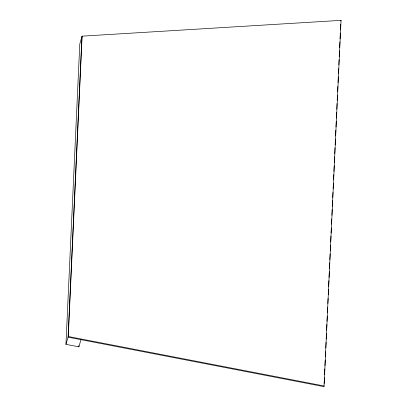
<?xml version="1.0" encoding="UTF-8"?>
<svg xmlns="http://www.w3.org/2000/svg" width="407" height="407" viewBox="0 0 407 407"><rect width="100%" height="100%" fill="white"/><g stroke="black" fill="none" stroke-linecap="round" stroke-linejoin="round"><path stroke-width="0.61" d="M80.988 339.657L78.856 346.845L65.949 344.347L79.782 43.992L82.102 36.157L341.051 20.35L324.023 386.65L68.076 337.164L81.909 36.803M65.949 344.347L68.269 336.518L82.102 36.157M78.856 346.845L78.917 345.574M324.165 383.475L324.43 377.762M324.577 374.588L324.842 368.874M324.984 365.7L325.249 359.986M325.397 356.812L325.631 351.734M325.803 347.924L326.068 342.211M326.216 339.041L326.475 333.328M326.623 330.153L326.887 324.44M327.035 321.265L327.264 316.183M327.442 312.378L327.676 307.3M327.849 303.49L328.083 298.412M328.261 294.602L328.495 289.525M328.642 286.35L328.902 280.637M329.049 277.462L329.314 271.749M329.456 268.574L329.721 262.861M329.868 259.686L330.133 253.973M330.275 250.798L330.54 245.085M330.688 241.911L330.947 236.197M331.094 233.023L331.329 227.945M331.507 224.135L331.741 219.058M331.914 215.252L332.178 209.539M332.326 206.364L332.585 200.651M332.733 197.476L332.967 192.399M333.14 188.589L333.374 183.511M333.552 179.701L333.786 174.623M333.933 171.449L334.193 165.735M334.34 162.561L334.605 156.848M334.747 153.673L335.012 147.96M335.159 144.785L335.424 139.072M335.566 135.897L335.831 130.184M335.978 127.009L336.238 121.296M336.386 118.122L336.65 112.408M336.798 109.234L337.057 103.52M337.205 100.351L337.439 95.269M337.617 91.463L337.846 86.381M338.024 82.575L338.288 76.862M338.431 73.687L338.665 68.61M338.843 64.799L339.077 59.722M339.224 56.548L339.484 50.834M339.631 47.66L339.896 41.946M340.038 38.772L340.303 33.059M340.45 29.884L340.715 24.171M340.857 20.996L341.051 20.35M68.269 336.518L324.211 386.004"/></g></svg>
